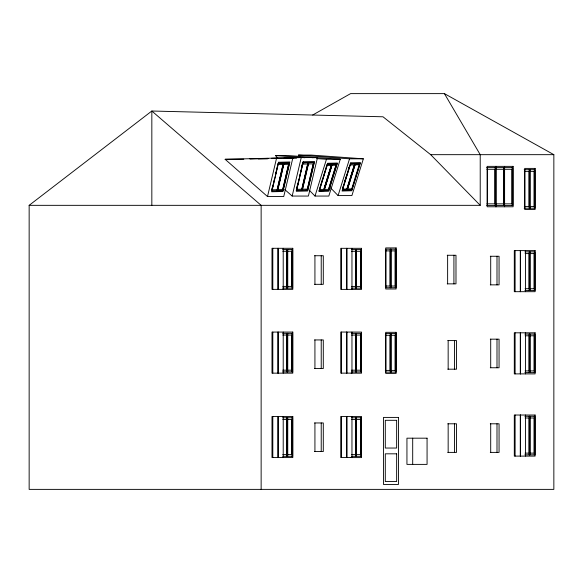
<?xml version="1.0" encoding="UTF-8"?>
<svg xmlns="http://www.w3.org/2000/svg" width="583" height="583" viewBox="0 0 583 583"><rect width="100%" height="100%" fill="white"/><g stroke="black" fill="none" stroke-linecap="round" stroke-linejoin="round"><path stroke-width="0.87" d="M495.798 206.776L495.798 166.359M496.097 206.776L496.097 166.359M504.601 206.776L504.601 166.359M271.889 189.337L272.698 185.875M273.318 183.74L271.904 189.832L277.114 189.701L282.988 164.464L277.778 164.595M273.726 181.998L274.535 178.522M275.548 174.171L277.574 165.47M278.448 163.167L272.006 190.86L283.039 190.583L289.489 162.89L277.938 163.371L284.132 163.021L277.683 190.714L276.976 190.925L283.418 163.233M277.829 188.819L283.498 164.457L288.549 164.326L282.668 189.562L277.625 189.686M277.486 190.721L283.936 163.029M288.971 163.094L283.615 163.233L277.165 190.925L282.529 190.787L288.971 163.094L289.489 162.89M296.958 187.121L297.76 183.66M301.79 166.352L302.395 163.757M298.999 178.908L296.565 189.351L301.775 189.22L307.649 163.983L302.439 164.114L300.617 171.949M299.4 177.166L300.209 173.69M308.086 162.752L301.637 190.444L302.154 190.24L308.596 162.548L302.599 162.89M308.276 162.744L301.826 190.437L302.344 190.233L308.793 162.54L308.276 162.744L314.15 162.409L307.7 190.102L305.397 190.35M307.19 190.306L313.632 162.613M267.51 196.544L276.582 158.066L292.819 158.066L283.746 196.544L267.51 196.544L225.125 159.29L276.582 158.066M292.17 196.063L301.243 157.585L317.48 157.585L308.407 196.063L292.17 196.063L284.65 189.453M319.856 187.879L322.275 179.681M322.785 178.405L327.027 164.319L336.967 163.896L328.797 190.364L323.696 190.641M318.85 190.779L323.536 190.648L331.705 164.18M324.491 188.083L331.873 164.18L332.397 164.027L324.221 190.495L323.536 190.648M324.476 188.601L331.654 165.353L335.961 165.229L328.513 189.344L324.206 189.468M324.053 190.495L332.23 164.034L327.551 164.166L319.375 190.626L328.797 190.364M328.273 190.517L336.442 164.049L336.967 163.896M342.461 188.593L343.256 186.035M344.313 182.617L346.156 176.642M348.27 169.813L349.057 167.255M343.212 186.538L349.858 165.011L354.311 164.887L346.856 189.001L342.41 189.125M350.638 163.685L342.461 190.153L351.884 189.883L360.054 163.422L350.113 163.838L355.317 163.553L347.14 190.022M342.717 190.284L346.623 190.167L354.792 163.706M346.783 190.167L354.96 163.699L355.484 163.546L347.308 190.014L346.623 190.167M347.548 190.145L351.36 190.036L359.529 163.575L360.054 163.422M315.002 196.063L326.451 159.29L340.268 159.29L328.819 196.063L315.002 196.063L309.34 190.277M338.089 195.582L349.538 158.816L363.355 158.816L351.906 195.582L338.089 195.582L330.546 187.864M29.15 205.333L151.835 111.018L383.002 116.789L430.677 154.67L480.217 205.333L29.15 205.333L29.15 489.377L553.85 489.377L553.85 154.67L444.421 93.623L350.587 93.623L312.685 115.011M282.529 190.787L283.039 190.583M330.809 164.486L329.125 164.53M351.36 190.036L351.884 189.883M331.873 164.18L336.442 164.049M354.96 163.699L359.529 163.575M332.339 164.442L334.642 164.377M331.814 164.595L334.117 164.53M356.198 163.94L358.494 163.874L355.674 164.093M326.772 165.485L331.224 165.361L323.769 189.475L319.324 189.599M359.048 164.749L354.741 164.872L347.293 188.987L351.6 188.863M314.15 162.409L303.109 162.686L296.667 190.379L307.7 190.102M308.167 163.969L313.209 163.845L307.336 189.081L302.286 189.205M296.149 190.583L298.503 190.524M267.837 158.379L249.786 158.802L267.568 158.744M271.452 158.292L301.243 157.585M243.811 159.203L225.125 159.29M258.335 158.868L268.311 158.634M283.739 158.277L292.819 158.066M287.528 158.277L296.609 158.066M312.036 157.709L317.48 157.585M430.677 154.67L553.85 154.67M299.742 156.368L298.481 155.078L311.293 155.078L363.355 158.816M277.909 158.131L275.395 155.559L288.206 155.559L340.268 159.29M486.71 167.605L504.324 167.605L504.324 205.529L486.71 205.529M504.601 167.605L512.829 167.605L512.829 205.529L504.601 205.529M486.914 169.289L494.916 169.289L494.916 203.846L486.914 203.846M495.703 169.289L503.442 169.289L503.442 203.846L495.703 203.846M504.208 169.289L511.947 169.289L511.947 203.846L504.208 203.846M524.183 169.668L534.954 169.668L534.954 208.211L524.183 208.211M524.299 171.38L529.072 171.38L529.072 206.499L524.299 206.499M529.539 171.38L534.159 171.38L534.159 206.499L529.539 206.499M282.719 249.56L292.651 249.56L292.651 288.111L282.719 288.111M351.469 249.582L361.402 249.582L361.402 288.133L351.469 288.133M385.319 250.894L390.093 250.894L390.093 286.02L385.319 286.02M390.559 250.894L395.179 250.894L395.179 286.02L390.559 286.02M282.791 251.273L286.77 251.273L286.77 286.399L282.791 286.399M288.009 251.273L291.857 251.273L291.857 286.399L288.009 286.399M351.542 251.295L355.521 251.295L355.521 286.421L351.542 286.421M524.846 251.871L534.954 251.871L534.954 290.421L524.846 290.421M525.094 253.583L529.072 253.583L529.072 288.709L525.094 288.709M529.539 253.583L534.159 253.583L534.159 288.709L529.539 288.709M447.227 255.267L455.986 255.267L455.986 283.863L447.227 283.863M314.536 255.733L323.295 255.733L323.295 284.329L314.536 284.329M490.303 256.265L499.063 256.265L499.063 284.861L490.303 284.861M282.719 333.338L292.651 333.338L292.651 371.881L282.719 371.881M351.469 333.359L361.402 333.359L361.402 371.903L351.469 371.903M524.846 334.081L534.954 334.081L534.954 372.624L524.846 372.624M282.791 335.05L286.77 335.05L286.77 370.169L282.791 370.169M288.009 335.05L291.857 335.05L291.857 370.169L288.009 370.169M351.542 335.072L355.521 335.072L355.521 370.19L351.542 370.19M385.319 335.298L390.093 335.298L390.093 370.416L385.319 370.416M390.559 335.298L395.179 335.298L395.179 370.416L390.559 370.416M525.094 335.793L529.072 335.793L529.072 370.912L525.094 370.912M529.539 335.793L534.159 335.793L534.159 370.912L529.539 370.912M490.303 339.16L499.063 339.16L499.063 367.756L490.303 367.756M314.536 339.94L323.295 339.94L323.295 368.536L314.536 368.536M447.766 340.589L456.525 340.589L456.525 369.185L447.766 369.185M351.155 373.171L361.562 373.171L361.562 332.091L340.749 332.048L340.749 373.127L351.964 373.127L351.964 332.048M524.846 416.284L534.954 416.284L534.954 454.835L524.846 454.835M282.719 417.756L292.651 417.756L292.651 456.307L282.719 456.307M351.469 417.778L361.402 417.778L361.402 456.329L351.469 456.329M525.094 417.996L529.072 417.996L529.072 453.122L525.094 453.122M529.539 417.996L534.159 417.996L534.159 453.122L529.539 453.122M282.791 419.469L286.77 419.469L286.77 454.594L282.791 454.594M288.009 419.469L291.857 419.469L291.857 454.594L288.009 454.594M351.542 419.49L355.521 419.49L355.521 454.616L351.542 454.616M314.536 422.959L323.295 422.959L323.295 451.555L314.536 451.555M447.766 423.797L456.525 423.797L456.525 452.393L447.766 452.393M490.303 423.797L499.063 423.797L499.063 452.393L490.303 452.393M351.155 457.597L361.562 457.597L361.562 416.517L340.749 416.473L340.749 457.553L351.964 457.553L351.964 416.473M298.481 155.078L349.538 158.816M275.395 155.559L304.953 157.716M316.598 158.569L326.451 159.29M444.421 93.623L480.217 154.67L480.217 205.333M534.29 169.668L534.29 208.211M534.29 251.871L534.29 290.421M534.29 334.081L534.29 372.624M534.29 416.284L534.29 454.835M530.042 169.668L530.042 208.211M530.042 251.871L530.042 290.421M530.042 334.081L530.042 372.624M530.042 416.284L530.042 454.835M529.867 169.668L529.867 208.211M529.867 251.871L529.867 290.421M529.867 334.081L529.867 372.624M529.867 416.284L529.867 454.835M529.379 169.668L529.379 171.46M529.379 206.418L529.379 208.211M529.379 251.871L529.379 253.663M529.379 288.629L529.379 290.421M529.379 334.081L529.379 335.874M529.379 370.832L529.379 372.624M529.379 416.284L529.379 418.084M529.379 453.042L529.379 454.835M529.204 169.668L529.204 208.211M529.204 251.871L529.204 290.421M529.204 334.081L529.204 372.624M529.204 416.284L529.204 454.835M525.516 250.61L525.516 291.689M525.516 332.813L525.516 373.892M525.516 415.023L525.516 456.103M524.846 169.668L524.846 208.211M520.408 250.61L520.408 291.689M520.408 332.813L520.408 373.892M520.408 415.023L520.408 456.103M520.313 250.61L520.313 291.689M520.313 332.813L520.313 373.892M520.313 415.023L520.313 456.103M515.11 250.61L515.11 291.689M515.11 332.813L515.11 373.892M515.11 415.023L515.11 456.103M512.165 167.605L512.165 205.529M503.661 167.605L503.661 205.529M496.993 256.265L496.993 284.861M496.993 339.16L496.993 367.756M496.993 423.797L496.993 452.393M495.135 167.605L495.135 205.529M490.704 256.265L490.704 284.861M490.704 339.16L490.704 367.756M490.704 423.797L490.704 452.393M487.381 167.605L487.381 205.529M454.456 340.589L454.456 369.185M454.456 423.797L454.456 452.393M453.917 255.267L453.917 283.863M448.159 340.589L448.159 369.185M448.159 423.797L448.159 452.393M447.627 255.267L447.627 283.863M412.698 438.183L412.698 464.389M395.303 249.181L395.303 287.732M395.303 333.585L395.303 372.129M391.062 249.181L391.062 287.732M391.062 333.585L391.062 372.129M390.887 249.181L390.887 287.732M390.887 333.585L390.887 372.129M390.224 249.181L390.224 287.732M390.224 333.585L390.224 372.129M360.739 249.582L360.739 288.133M360.739 333.359L360.739 371.903M360.739 417.778L360.739 456.329M356.49 249.582L356.49 288.133M356.49 333.359L356.49 371.903M356.49 417.778L356.49 456.329M356.315 249.582L356.315 288.133M356.315 333.359L356.315 371.903M356.315 417.778L356.315 456.329M355.827 249.582L355.827 251.375M355.827 286.34L355.827 288.133M355.827 333.359L355.827 335.152M355.827 370.11L355.827 371.903M355.827 417.778L355.827 420.467M355.827 454.536L355.827 456.329M355.652 249.582L355.652 288.133M355.652 333.359L355.652 371.903M355.652 417.778L355.652 456.329M351.964 248.314L351.964 289.394M346.856 248.314L346.856 289.394M346.856 332.048L346.856 373.127M346.856 416.473L346.856 457.553M346.761 248.314L346.761 289.394M346.761 332.048L346.761 373.127M346.761 416.473L346.761 457.553M341.558 248.314L341.558 289.394M341.558 332.048L341.558 373.127M341.558 416.473L341.558 457.553M321.226 255.733L321.226 284.329M321.226 339.94L321.226 368.536M321.226 422.959L321.226 451.555M314.929 255.733L314.929 284.329M314.929 339.94L314.929 368.536M314.929 422.959L314.929 451.555M291.988 249.56L291.988 288.111M291.988 333.338L291.988 371.881M291.988 417.756L291.988 456.307M287.74 249.56L287.74 288.111M287.74 333.338L287.74 371.881M287.74 417.756L287.74 456.307M287.565 249.56L287.565 288.111M287.565 333.338L287.565 371.881M287.565 417.756L287.565 456.307M287.076 249.56L287.076 251.353M287.076 286.311L287.076 288.111M287.076 333.338L287.076 335.13M287.076 370.088L287.076 371.881M287.076 417.756L287.076 420.445M287.076 454.514L287.076 456.307M286.902 249.56L286.902 288.111M286.902 333.338L286.902 371.881M286.902 417.756L286.902 456.307M283.214 248.292L283.214 289.372M283.214 332.07L283.214 373.149M283.214 416.495L283.214 457.575M278.106 248.292L278.106 289.372M278.106 332.07L278.106 373.149M278.106 416.495L278.106 457.575M278.011 248.292L278.011 289.372M278.011 332.07L278.011 373.149M278.011 416.495L278.011 457.575M272.808 248.292L272.808 289.372M272.808 332.07L272.808 373.149M272.808 416.495L272.808 457.575M261.14 489.377L261.14 205.333L151.835 111.018L151.835 205.333M278.514 162.263L271.642 191.771L283.01 191.486L289.882 161.972L278.514 162.263M303.175 161.775L296.302 191.29L307.671 191.005L314.543 161.491L303.175 161.775M327.69 163.298L318.981 191.501L328.681 191.231L337.389 163.029L327.69 163.298M350.777 162.817L342.068 191.027L351.768 190.75L360.476 162.548L350.777 162.817M513.106 166.359L487.148 166.359L487.148 206.776L513.106 206.776L513.106 166.359M535.114 168.4L524.707 168.4L524.707 209.479L535.114 209.479L535.114 168.4M396.134 247.921L385.727 247.921L385.727 289L396.134 289L396.134 247.921M292.812 248.292L271.999 248.292L271.999 289.372L292.812 289.372L292.812 248.292M361.562 248.314L340.749 248.314L340.749 289.394L361.562 289.394L361.562 248.314M395.974 249.181L385.866 249.181L385.866 287.732L395.974 287.732L395.974 249.181M535.114 250.61L514.301 250.61L514.301 291.689L535.114 291.689L535.114 250.61M360.607 251.295L355.987 251.295L355.987 286.421L360.607 286.421L360.607 251.295M292.812 332.07L271.999 332.07L271.999 373.149L292.812 373.149L292.812 332.07M396.134 332.317L385.727 332.317L385.727 373.397L396.134 373.397L396.134 332.317M535.114 332.813L514.301 332.813L514.301 373.892L535.114 373.892L535.114 332.813M395.974 333.585L385.866 333.585L385.866 372.129L395.974 372.129L395.974 333.585M360.607 335.072L355.987 335.072L355.987 370.19L360.607 370.19L360.607 335.072M535.114 415.023L514.301 415.023L514.301 456.103L535.114 456.103L535.114 415.023M292.812 416.495L271.999 416.495L271.999 457.575L292.812 457.575L292.812 416.495M398.466 417.413L383.468 417.413L383.468 484.444L398.466 484.444L398.466 417.413M360.607 419.49L355.987 419.49L355.987 454.616L360.607 454.616L360.607 419.49M396.644 420.307L385.297 420.307L385.297 448.043L396.644 448.043L396.644 420.307M427.069 438.183L406.941 438.183L406.941 464.389L427.069 464.389L427.069 438.183M396.644 453.822L385.297 453.822L385.297 481.558L396.644 481.558L396.644 453.822"/></g></svg>
